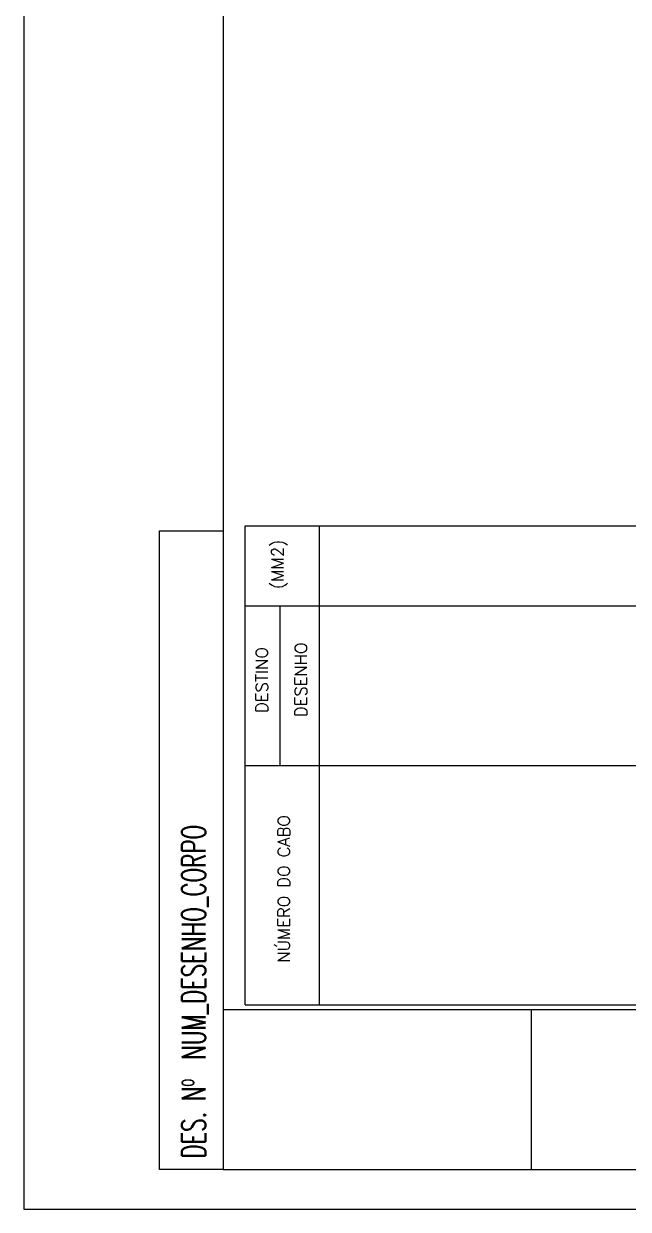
# Model space of a CAD drawing. Header units: millimetres. Extents: x 508 to 928, y 0 to 297.
# Drawn here: x 508.3 to 584, y 0 to 148.5 of the extents above; entities that cross this region are included whole.
import ezdxf
from ezdxf.enums import TextEntityAlignment as Align

# ---------------------------------------------------------------- set-up
doc = ezdxf.new("R2010")
doc.units = ezdxf.units.MM
doc.header["$LTSCALE"] = 8
for name, color, linetype in [('-1', 7, 'Continuous'), ('1', 7, 'Continuous'), ('ELET3_LINHA-2', 7, 'Continuous')]:
    doc.layers.add(name, color=color, linetype=linetype)
doc.styles.add('RA120', font='romans.shx', dxfattribs={"height": 1.5})
doc.styles.add('ROMANS', font='ROMANS9.SHX')

msp = doc.modelspace()

# ---------------------------------------------------------------- linework, layer by layer
at = {"layer": '-1', "color": 6, "linetype": 'Continuous'}
msp.add_line((571.92, 5), (571.92, 25), dxfattribs=at)
at = {"layer": '-1', "color": 2}
msp.add_lwpolyline([(928.32, 297), (508.32, 297), (508.32, 0), (928.32, 0)], close=True, dxfattribs=at)
at = {"layer": '-1', "color": 6}
msp.add_lwpolyline([(923.32, 292), (533.32, 292), (533.32, 5), (923.32, 5)], close=True, dxfattribs=at)
at = {"layer": '-1', "color": 2}
msp.add_lwpolyline([(923.32, 25), (533.32, 25)], dxfattribs=at)
at = {"layer": '1', "color": 6}
for p, q in [((525.32, 85), (533.32, 85)), ((525.32, 5), (525.32, 85)), ((533.32, 5), (525.32, 5))]:
    msp.add_line(p, q, dxfattribs=at)
at = {"layer": '1', "color": 2}
msp.add_lwpolyline([(928.32, 297), (508.32, 297), (508.32, 0), (928.32, 0)], close=True, dxfattribs=at)
at = {"layer": '1', "color": 6}
msp.add_lwpolyline([(923.32, 292), (533.32, 292), (533.32, 5), (923.32, 5)], close=True, dxfattribs=at)
at = {"layer": 'ELET3_LINHA-2', "color": 4}
for p, q in [((536.08, 85.59), (920.76, 85.59)), ((536.08, 25.59), (536.08, 85.59)), ((545.32, 85.59), (545.32, 25.59)), ((536.08, 75.59), (920.76, 75.59)), ((540.41, 75.59), (540.41, 55.59)), ((536.08, 55.59), (920.76, 55.59)), ((536.08, 25.59), (920.76, 25.59))]:
    msp.add_line(p, q, dxfattribs=at)

# ---------------------------------------------------------------- texts
at = {"layer": '1', "color": 3, "style": 'RA120', "width": 0.65}
msp.add_text('DES. Nº ', height=3, rotation=90, dxfattribs=at).set_placement((531.11, 6.36))
at = {"layer": '1', "color": 3, "linetype": 'Continuous', "style": 'ROMANS', "width": 0.65}
msp.add_attdef('NUM_DESENHO_CORPO', text='XXX-VXXX-XXX-XX-PE-EL-XX-DE-00XX', height=3, rotation=90, dxfattribs=at).set_placement((529.61, 18.72), align=Align.MIDDLE_LEFT)
at = {"layer": 'ELET3_LINHA-2', "color": 7, "linetype": 'Continuous', "style": 'ROMANS'}
for s, p in [('(MM2)', (540.12, 80.79)), ('DESTINO', (538.15, 66.29)), ('DESENHO', (543.05, 66.32)), ('NÚMERO DO CABO', (540.91, 40.13))]:
    msp.add_text(s, height=1.5, rotation=90, dxfattribs=at).set_placement(p, align=Align.MIDDLE_CENTER)

doc.saveas('drawing.dxf')
